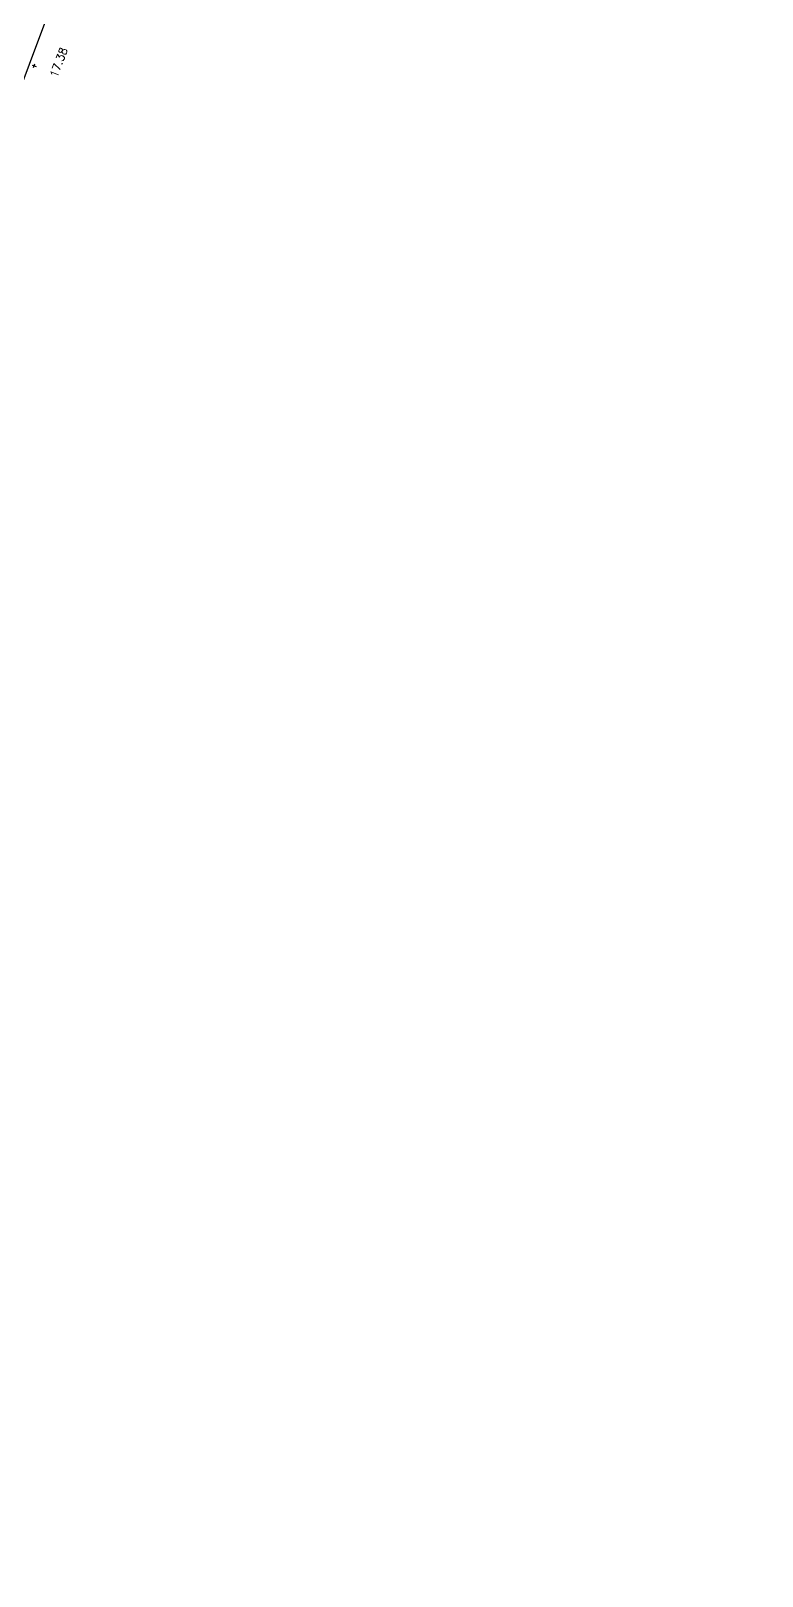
# Model space of a CAD drawing. Header units: millimetres. Extents: x 521005098 to 522149999836, y 174611071 to 175300000107.
# Drawn here: x 521487406 to 521523933, y 174620502 to 174697745 of the extents above; entities that cross this region are included whole.
import ezdxf

# ---------------------------------------------------------------- set-up
doc = ezdxf.new("R2010")
doc.units = ezdxf.units.MM
doc.header["$LTSCALE"] = 200
for name, color, linetype in [('0-35TEXT', 3, 'Continuous'), ('survey-A$0$LEVEL', 8, 'Continuous'), ('survey-A$0$ROAD', 8, 'Continuous')]:
    doc.layers.add(name, color=color, linetype=linetype)
doc.styles.add('survey-A$0$ROMANS', font='Romans.shx')

# ---------------------------------------------------------------- blocks, each defined once
blk = doc.blocks.new('survey-A')
at = {"layer": 'survey-A$0$LEVEL', "flags": 128}
for points in [[(521487475, 174696036), (521487663, 174695967)], [(521487534, 174695908), (521487604, 174696095)]]:
    blk.add_lwpolyline(points, dxfattribs=at)
at = {"layer": 'survey-A$0$ROAD', "linetype": 'Continuous', "flags": 128}
blk.add_lwpolyline([(521458998, 174620502), (521464340, 174634734), (521471544, 174653904), (521479106, 174674151), (521487335, 174696089), (521494653, 174715604), (521501833, 174734832), (521509255, 174754796), (521518545, 174779629), (521526408, 174800872), (521534508, 174822705), (521542914, 174845337), (521550827, 174866666), (521557707, 174885238), (521566401, 174908601), (521582455, 174951875), (521598951, 174996298), (521607513, 175019357)], dxfattribs=at)
at = {"layer": 'survey-A$0$LEVEL', "style": 'survey-A$0$ROMANS'}
blk.add_text('17.38', height=400, rotation=69.57697, dxfattribs=at).set_placement((521488711, 174695377))

msp = doc.modelspace()

# ---------------------------------------------------------------- block references
at = {"layer": '0-35TEXT'}
msp.add_blockref('survey-A', (0, 0), dxfattribs=at)

doc.saveas('drawing.dxf')
